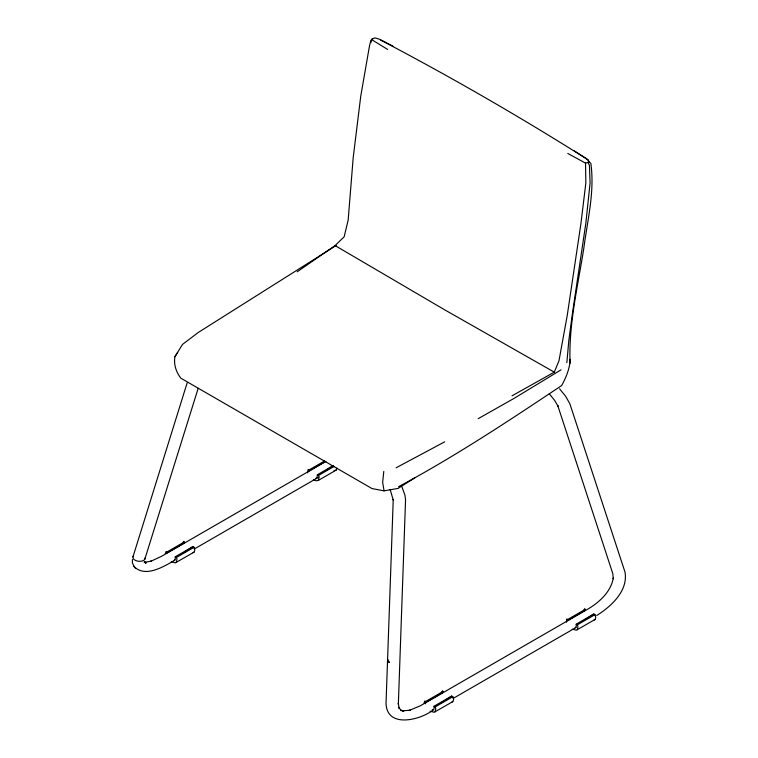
<?xml version="1.0" encoding="UTF-8"?>
<svg xmlns="http://www.w3.org/2000/svg" width="758" height="758" viewBox="0 0 758 758"><rect width="100%" height="100%" fill="white"/><g stroke="black" fill="none" stroke-linecap="round" stroke-linejoin="round"><path stroke-width="1.14" d="M388.039 662.426L388.892 662.359L388.105 659.839M132.394 559.508L132.413 562.91L134.289 566.87M388.892 662.359L388.911 661.478M570.262 363.12L570.187 359.32C569.808 368.445 566.084 377.588 561.65 385.547C508.466 421.088 454.999 456.468 398.556 486.702M336.116 245.497L198.369 332.402L182.498 344.426L174.927 356.705C173.525 364.39 176.15 372.14 180.859 378.204L372.007 488.569L384.069 490.843L398.064 488.417L414.901 477.796M566.861 362.599L568.822 340.456L572.593 312.258L585.839 223.24L590.084 182.972L589.43 165.178L587.791 162.439L585.517 163.112L567.799 153.457M165.272 553.52L166.068 551.54L166.589 553.188L184.232 542.993L183.72 541.354L183.123 542.188M307.634 472.821L308.231 469.467L308.752 471.106L325.419 461.489M425.579 703.812L425.522 701.567L424.887 700.96L424.082 702.941M434.088 708.503L434.031 706.257L451.673 696.052L452.829 696.725L453.635 699.625L452.829 701.595L434.239 712.255L430.032 711.25M441.933 691.609L442.53 690.775L443.051 692.424L425.399 702.609M566.453 622.242L567.041 618.888L567.562 620.537L585.204 610.342L584.693 608.702L584.096 609.536M370.899 42.628L371.477 39.34L374.983 37.9L379.644 39.274L392.9 46.162M336.978 468.122L336.182 470.102L318.531 480.288L316.361 480.818L313.386 479.748M570.035 361.945C568.718 323.903 577.814 286.107 583.764 248.605C587.393 220.521 594.822 191.992 590.87 163.586L586.484 158.687L574.251 150.87M383.785 471.429L382.648 482.42L384.069 490.843M144.74 559.442A6.102 3.525 4.6 0 1 138.221 561.214L136.667 560.873A6.272 3.629 4.6 0 1 132.972 556.846L187.112 382.998M144.74 559.442L198.198 388.267M512.01 395.828L554.288 372.14L558.968 360.846L567.259 315.309L580.95 223.439L585.858 182.877L585.517 163.112M132.972 556.846L133.408 555.965M174.927 356.705L177.656 352.423M297.193 271.8L335.083 245.583L344.141 236.818L348.149 220.18L353.19 157.759L360.732 96.304L369.553 45.546L370.69 41.169L372.936 38.393M176.377 562.36L176.965 559.006L176.377 557.49L175.212 556.836L192.864 546.632L194.02 547.304L194.815 550.194L194.02 552.175L175.43 562.824L171.223 561.83M318.531 480.288L319.127 476.934L318.531 475.418L317.375 474.754L333.065 465.687M435.187 711.79L435.784 708.436L435.187 706.911L434.031 706.257M577.35 629.709L577.937 626.354L577.35 624.838L576.194 624.185L593.836 613.98L594.992 614.653L595.788 617.543L594.992 619.523L576.402 630.173L572.195 629.178M174.188 560.399L175.278 559.082L175.212 556.836M433.68 709.308L432.107 710.019M575.161 627.747L576.251 626.43L576.194 624.185M561.015 369.847L514.237 398.282L478.165 418.691M183.161 552.98L192.864 546.641L193.044 547.854M326.291 470.263L333.084 465.838M441.004 703.036L443.913 701.131M445.856 699.871L451.673 696.071L451.853 697.275M586.076 619.059L593.836 613.989L594.016 615.202M596.698 615.553C611.109 606.428 628.174 591.05 625.037 572.214L569.845 403.73L565.582 396.188L559.556 388.797M166.703 552.146L184.355 541.951M308.866 470.064L324.557 461.016M325.978 461.376L161.34 556.429L150.283 561.526L151.354 561.138L144.475 562.332L145.924 562.512L144.02 562.123M176.377 557.49L194.02 547.304M318.531 475.418L334.221 466.359M175.107 560.077C163.709 566.548 144.873 578.515 133.493 565.951M194.569 548.839L318.483 477.303M425.522 701.567L443.165 691.381M567.685 619.494L585.328 609.299M435.187 706.911L452.829 696.725M577.35 624.838L594.992 614.653M433.803 709.592C421.211 719.797 386.997 729.006 386.03 703.462L393.241 499.37L393.279 500.138L390.133 489.497M453.275 698.355L576.203 627.387M444.614 441.876L396.14 467.771M587.791 162.439L589.336 161.653M336.182 470.102L334.003 470.623M193.072 552.639L194.02 552.175M594.045 619.987L594.992 619.523M451.891 702.06L452.829 701.595M315.461 478.516L317.024 477.815L317.375 474.754M388.096 662.454L388.901 662.388M335.083 245.583L445.041 310.031L554.288 372.14M380.62 40.06C451.474 77.288 520.973 117.348 588.596 160.137M387.679 49.469L371.96 39.804M549.228 393.743L554.666 400.413L558.172 406.468L557.784 405.625L612.815 573.664L613.279 578.799L613.307 578.013C610.976 591.401 600.128 601.587 589.004 608.409L420.33 705.793L409.187 710.502L410.249 710.218L402.403 710.843L403.72 711.137L400.518 709.971L401.389 710.777L398.68 707.394L399.144 708.294L398.32 703.377L398.348 704.22L405.558 499.825L404.924 495.126L401.863 486.655M145.043 562.559L145.858 563.497L144.721 561.811M134.829 567.496L135.635 568.434M145.176 557.623A6.272 3.629 4.6 0 1 145.166 558.561"/></g></svg>
